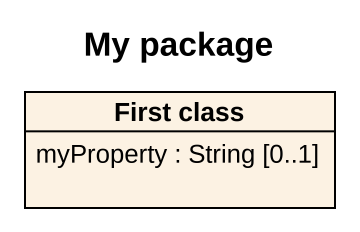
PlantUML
@startuml
title My package
hide circle
hide empty members
class "First class" as First_class {
  myProperty : String [0..1]
}
@enduml
